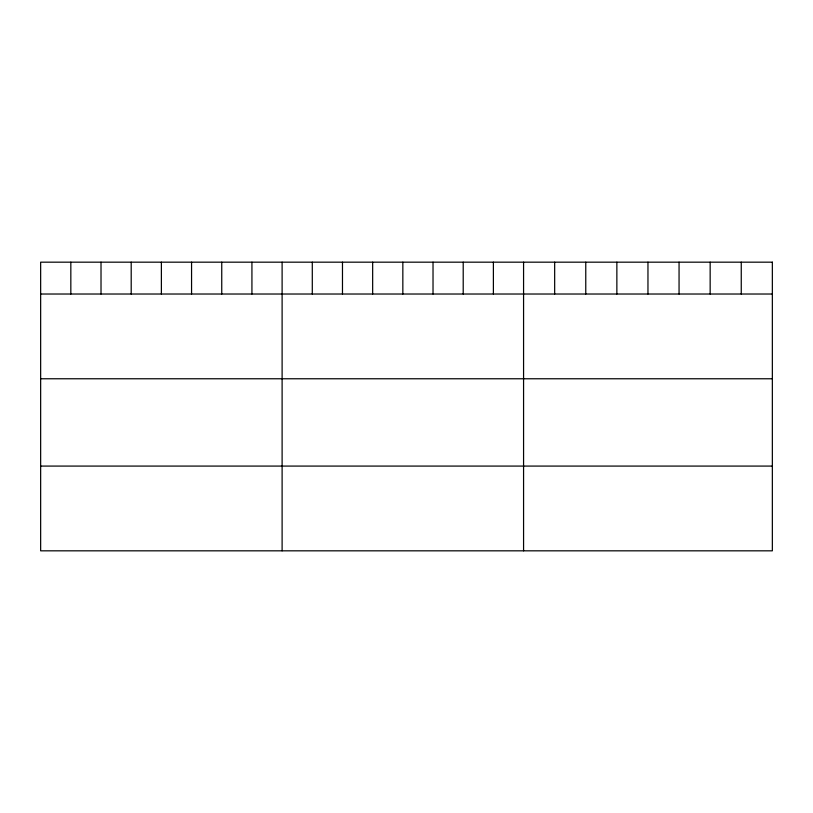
<?xml version="1.0" encoding="UTF-8"?>
<svg xmlns="http://www.w3.org/2000/svg" width="813" height="813" viewBox="0 0 813 813"><rect width="100%" height="100%" fill="white"/><g stroke="black" fill="none" stroke-linecap="round" stroke-linejoin="round"><path stroke-width="1.22" d="M40.65 294.021L772.35 294.021M40.65 378.767L772.35 378.767M40.65 466.083L772.35 466.083M741.253 262.172L741.253 294.021M710.156 262.172L710.156 294.021M679.058 262.172L679.058 294.021M647.961 262.172L647.961 294.021M616.864 262.172L616.864 294.021M585.767 262.172L585.767 294.021M554.669 262.172L554.669 294.021M523.572 262.172L523.572 550.828M493.389 262.172L493.389 294.021M463.207 262.172L463.207 294.021M433.024 262.172L433.024 294.021M402.841 262.172L402.841 294.021M372.659 262.172L372.659 294.021M342.476 262.172L342.476 294.021M312.294 262.172L312.294 294.021M282.111 262.172L282.111 550.828M251.928 262.172L251.928 294.021M221.746 262.172L221.746 294.021M191.563 262.172L191.563 294.021M161.381 262.172L161.381 294.021M131.198 262.172L131.198 294.021M101.015 262.172L101.015 294.021M70.833 262.172L70.833 294.021M772.35 262.172L40.65 262.172L40.65 550.828L772.35 550.828L772.35 262.172"/></g></svg>
